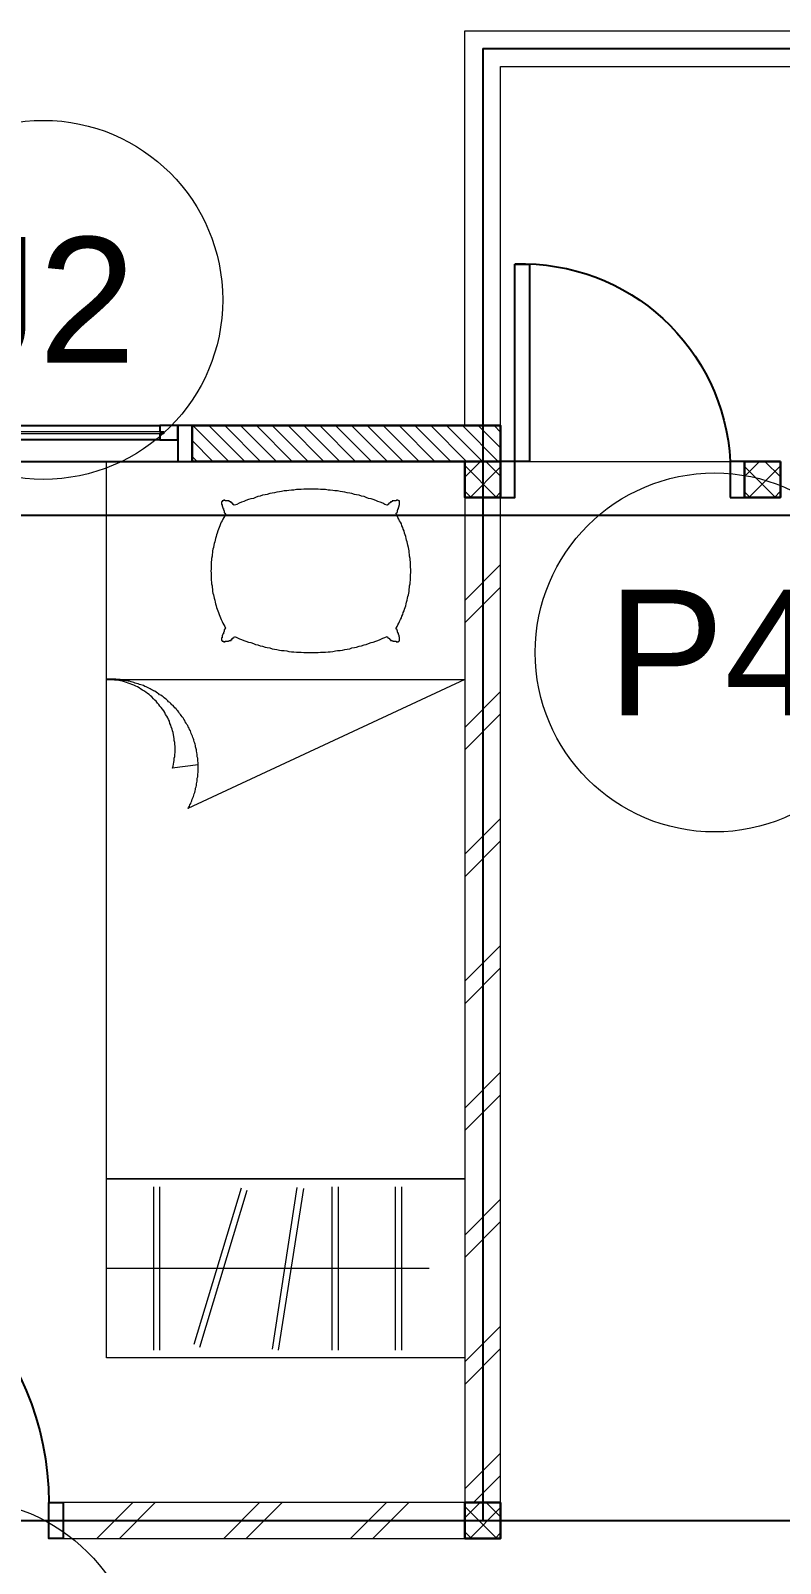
# Model space of a CAD drawing. Header units: millimetres. Extents: x -108 to 357, y -17 to 192.
# Drawn here: x 167.913 to 170.004, y 10.676 to 14.946 of the extents above; entities that cross this region are included whole.
import ezdxf
from ezdxf.enums import TextEntityAlignment as Align

# ---------------------------------------------------------------- set-up
doc = ezdxf.new("R2010")
doc.units = ezdxf.units.MM
for name, color, linetype, lineweight in [('ars', 11, 'Continuous', 0), ('KACA', 151, 'Continuous', 5), ('KOL', 1, 'Continuous', 30), ('KOLOM', 4, 'Continuous', 9), ('lan', 7, 'Continuous', 15), ('NOT', 7, 'Continuous', 20), ('tem', 5, 'Continuous', 20)]:
    doc.layers.add(name, color=color, linetype=linetype, lineweight=lineweight)
doc.layers.add('as', color=1, linetype='Continuous', plot=False)
doc.layers.add('Kusen', color=30, linetype='Continuous')
doc.styles.add('S', font='simplex', dxfattribs={"width": 0.75})
doc.styles.get("Standard").update_dxf_attribs({"font": 'arial.ttf'})

# ---------------------------------------------------------------- blocks, each defined once
blk = doc.blocks.new('T. J2')
at = {"layer": 'KACA', "color": 141}
blk.add_lwpolyline([(-0.3792, 0.0775), (0.2908, 0.0775), (0.2908, 0.0825), (-0.3792, 0.0825)], close=True, dxfattribs=at)
at = {"layer": 'Kusen'}
for p, q in [((-0.3692, 0.1), (0.2808, 0.1)), ((0.2808, 0.06), (-0.3692, 0.06)), ((-0.4192, 0), (0.3308, 0))]:
    blk.add_line(p, q, dxfattribs=at)
for points in [[(-0.4592, 0), (-0.4192, 0), (-0.4192, 0.1), (-0.4592, 0.1)], [(0.3308, 0), (0.3708, 0), (0.3708, 0.1), (0.3308, 0.1)]]:
    blk.add_lwpolyline(points, close=True, dxfattribs=at)
for points in [[(-0.3692, 0.0775), (-0.3692, 0.06), (-0.4192, 0.06), (-0.4192, 0.1), (-0.3692, 0.1), (-0.3692, 0.0825), (-0.3792, 0.0825), (-0.3792, 0.0775), (-0.3692, 0.0775)], [(0.2808, 0.0775), (0.2808, 0.06), (0.3308, 0.06), (0.3308, 0.1), (0.2808, 0.1), (0.2808, 0.0825), (0.2908, 0.0825), (0.2908, 0.0775), (0.2808, 0.0775)]]:
    blk.add_lwpolyline(points, dxfattribs=at)
blk = doc.blocks.new('K 10.10')
at = {"layer": 'ars'}
h = blk.add_hatch(dxfattribs=at)
h.set_pattern_fill('_USER', color=256, scale=0.05, angle=45, double=1, pattern_type=0)
h.set_pattern_definition([(45, (0, 0), (-0.035355339, 0.035355339), []), (135, (0, 0), (-0.035355339, -0.035355339), [])])
h.paths.add_polyline_path([(1560.5383, 1380.4069), (1560.6383, 1380.4069), (1560.6383, 1380.5069), (1560.5383, 1380.5069)])
at = {"layer": 'KOL'}
blk.add_lwpolyline([(1560.5383, 1380.4069), (1560.6383, 1380.4069), (1560.6383, 1380.5069), (1560.5383, 1380.5069)], close=True, dxfattribs=at)
blk = doc.blocks.new('P.60')
at = {"layer": 'Kusen'}
for points in [[(1472.8348, 997.5354), (1472.8748, 997.5354), (1472.8748, 997.4354), (1472.8348, 997.4354)], [(1473.4748, 997.5354), (1473.5148, 997.5354), (1473.5148, 997.4354), (1473.4748, 997.4354)], [(1472.8748, 996.8854), (1472.9148, 996.8854), (1472.9148, 997.4354), (1472.8748, 997.4354)]]:
    blk.add_lwpolyline(points, close=True, dxfattribs=at)
blk.add_arc((1472.8948, 997.4658), 0.5808, 268.0266, 356.9943, dxfattribs=at)
blk = doc.blocks.new('P.80')
at = {"layer": 'Kusen'}
for points in [[(-69.8094, -74.8368), (-69.7694, -74.8368), (-69.7694, -74.0368), (-69.8094, -74.0368)], [(-70.6094, -74.9368), (-70.5694, -74.9368), (-70.5694, -74.8368), (-70.6094, -74.8368)], [(-69.7694, -74.9368), (-69.7294, -74.9368), (-69.7294, -74.8368), (-69.7694, -74.8368)]]:
    blk.add_lwpolyline(points, close=True, dxfattribs=at)
blk.add_arc((-69.7694, -74.8368), 0.8, 90, 180, dxfattribs=at)
blk = doc.blocks.new('BED2')
blk.add_lwpolyline([(-0.4994, 1.9988), (0.4994, 1.9988), (0.4994, 0), (-0.4994, 0)], close=True)
for points in [[(0.4994, 1.9988), (0.4994, 0)], [(-0.1435, 1.8765), (-0.1435, 1.8765), (-0.1435, 1.8765), (-0.1447, 1.8765), (-0.1447, 1.8777), (-0.1447, 1.8789), (-0.1471, 1.8789), (-0.1471, 1.8814), (-0.1495, 1.8814), (-0.1495, 1.8826), (-0.1495, 1.8826), (-0.1495, 1.8838), (-0.1519, 1.8838), (-0.1519, 1.8862), (-0.1556, 1.8862), (-0.1556, 1.8874), (-0.158, 1.8874), (-0.158, 1.8886), (-0.1592, 1.8886), (-0.1592, 1.8886), (-0.1689, 1.8886), (-0.1689, 1.8898), (-0.1701, 1.8898), (-0.1701, 1.891), (-0.1737, 1.891), (-0.1737, 1.8898), (-0.1737, 1.8898), (-0.1737, 1.8886), (-0.1774, 1.8886), (-0.1774, 1.8886), (-0.1774, 1.8886), (-0.1774, 1.8862), (-0.1786, 1.8862), (-0.1786, 1.8789), (-0.1774, 1.8789), (-0.1774, 1.8765), (-0.1774, 1.8765), (-0.1774, 1.8729), (-0.1762, 1.8729), (-0.1762, 1.8705), (-0.1749, 1.8705), (-0.1749, 1.868), (-0.1737, 1.868), (-0.1737, 1.8668), (-0.1737, 1.8668), (-0.1737, 1.8632), (-0.1725, 1.8632), (-0.1725, 1.8608), (-0.1713, 1.8608), (-0.1713, 1.8571), (-0.1713, 1.8571), (-0.1713, 1.8559), (-0.1701, 1.8559), (-0.1701, 1.8547), (-0.1689, 1.8547), (-0.1689, 1.8523), (-0.1677, 1.8523)], [(0.2827, 1.8765), (0.2766, 1.8789), (0.2706, 1.8826), (0.2633, 1.885), (0.2573, 1.8874), (0.2512, 1.8898), (0.2439, 1.8923), (0.2379, 1.8947), (0.2306, 1.8959), (0.2246, 1.8983), (0.2185, 1.9007), (0.2113, 1.9019), (0.2052, 1.9044), (0.1979, 1.9056), (0.1919, 1.9068), (0.1846, 1.9092), (0.1786, 1.9104), (0.1713, 1.9116), (0.1653, 1.9128), (0.158, 1.914), (0.1519, 1.9153), (0.1447, 1.9165), (0.1374, 1.9165), (0.1314, 1.9177), (0.1241, 1.9189), (0.118, 1.9189), (0.1108, 1.9201), (0.1047, 1.9201), (0.0975, 1.9201), (0.0902, 1.9213), (0.0841, 1.9213), (0.0769, 1.9213), (0.0708, 1.9213), (0.0636, 1.9213), (0.0563, 1.9213), (0.0502, 1.9213), (0.043, 1.9201), (0.0369, 1.9201), (0.0297, 1.9201), (0.0224, 1.9189), (0.0163, 1.9189), (0.0091, 1.9177), (0.003, 1.9165), (-0.0042, 1.9165), (-0.0115, 1.9153), (-0.0176, 1.914), (-0.0248, 1.9128), (-0.0309, 1.9116), (-0.0381, 1.9104), (-0.0442, 1.9092), (-0.0515, 1.9068), (-0.0575, 1.9056), (-0.0648, 1.9044), (-0.0708, 1.9019), (-0.0781, 1.9007), (-0.0841, 1.8983), (-0.0902, 1.8959), (-0.0975, 1.8947), (-0.1035, 1.8923), (-0.1108, 1.8898), (-0.1168, 1.8874), (-0.1229, 1.885), (-0.1301, 1.8826), (-0.1362, 1.8789), (-0.1423, 1.8765)], [(0.3081, 1.8523), (0.3081, 1.8523), (0.3081, 1.8547), (0.3093, 1.8547), (0.3093, 1.8559), (0.3105, 1.8559), (0.3105, 1.8571), (0.3117, 1.8571), (0.3117, 1.8608), (0.3117, 1.8608), (0.3117, 1.8632), (0.313, 1.8632), (0.313, 1.8668), (0.3142, 1.8668), (0.3142, 1.868), (0.3142, 1.868), (0.3142, 1.8705), (0.3154, 1.8705), (0.3154, 1.8729), (0.3166, 1.8729), (0.3166, 1.8765), (0.3178, 1.8765), (0.3178, 1.8789), (0.3178, 1.8789), (0.3178, 1.8862), (0.3178, 1.8862), (0.3178, 1.8886), (0.3166, 1.8886), (0.3166, 1.8886), (0.3142, 1.8886), (0.3142, 1.8898), (0.313, 1.8898), (0.313, 1.891), (0.3093, 1.891), (0.3093, 1.8898), (0.3081, 1.8898), (0.3081, 1.8886), (0.2996, 1.8886), (0.2996, 1.8886), (0.2972, 1.8886), (0.2972, 1.8874), (0.296, 1.8874), (0.296, 1.8862), (0.2924, 1.8862), (0.2924, 1.8838), (0.29, 1.8838), (0.29, 1.8826), (0.2887, 1.8826), (0.2887, 1.8814), (0.2863, 1.8814), (0.2863, 1.8789), (0.2851, 1.8789), (0.2851, 1.8777), (0.2839, 1.8777), (0.2839, 1.8765), (0.2839, 1.8765), (0.2839, 1.8765), (0.2827, 1.8765)], [(-0.1677, 1.8523), (-0.1701, 1.8475), (-0.1725, 1.8426), (-0.1749, 1.8378), (-0.1774, 1.8329), (-0.1798, 1.8293), (-0.1822, 1.8245), (-0.1834, 1.8196), (-0.1858, 1.8148), (-0.187, 1.8099), (-0.1895, 1.8051), (-0.1907, 1.799), (-0.1931, 1.7942), (-0.1943, 1.7893), (-0.1955, 1.7845), (-0.1967, 1.7797), (-0.1979, 1.7748), (-0.1992, 1.77), (-0.2004, 1.7651), (-0.2016, 1.7591), (-0.2028, 1.7542), (-0.204, 1.7494), (-0.204, 1.7446), (-0.2052, 1.7397), (-0.2052, 1.7349), (-0.2064, 1.7288), (-0.2064, 1.724), (-0.2076, 1.7191), (-0.2076, 1.7143), (-0.2076, 1.7082), (-0.2076, 1.7034), (-0.2076, 1.6985), (-0.2088, 1.6937), (-0.2076, 1.6877), (-0.2076, 1.6828), (-0.2076, 1.678), (-0.2076, 1.6731), (-0.2076, 1.6683), (-0.2064, 1.6622), (-0.2064, 1.6574), (-0.2052, 1.6525), (-0.2052, 1.6477), (-0.204, 1.6429), (-0.204, 1.6368), (-0.2028, 1.632), (-0.2016, 1.6271), (-0.2004, 1.6223), (-0.1992, 1.6174), (-0.1979, 1.6126), (-0.1967, 1.6065), (-0.1955, 1.6017), (-0.1943, 1.5969), (-0.1931, 1.592), (-0.1907, 1.5872), (-0.1895, 1.5823), (-0.187, 1.5775), (-0.1858, 1.5726), (-0.1834, 1.5678), (-0.1822, 1.563), (-0.1798, 1.5581), (-0.1774, 1.5533), (-0.1749, 1.5484), (-0.1725, 1.5436), (-0.1701, 1.5387), (-0.1677, 1.5339)], [(0.3081, 1.5339), (0.3105, 1.5387), (0.313, 1.5436), (0.3154, 1.5484), (0.3178, 1.5533), (0.3202, 1.5581), (0.3226, 1.563), (0.3238, 1.5678), (0.3263, 1.5726), (0.3275, 1.5775), (0.3299, 1.5823), (0.3311, 1.5872), (0.3335, 1.592), (0.3347, 1.5969), (0.336, 1.6017), (0.3372, 1.6065), (0.3384, 1.6126), (0.3396, 1.6174), (0.3408, 1.6223), (0.342, 1.6271), (0.3432, 1.632), (0.3444, 1.6368), (0.3444, 1.6429), (0.3456, 1.6477), (0.3456, 1.6525), (0.3469, 1.6574), (0.3469, 1.6622), (0.3481, 1.6683), (0.3481, 1.6731), (0.3481, 1.678), (0.3481, 1.6828), (0.3493, 1.6889), (0.3493, 1.6937), (0.3493, 1.6985), (0.3481, 1.7034), (0.3481, 1.7082), (0.3481, 1.7143), (0.3481, 1.7191), (0.3469, 1.724), (0.3469, 1.7288), (0.3456, 1.7349), (0.3456, 1.7397), (0.3444, 1.7446), (0.3444, 1.7494), (0.3432, 1.7542), (0.342, 1.7591), (0.3408, 1.7651), (0.3396, 1.77), (0.3384, 1.7748), (0.3372, 1.7797), (0.336, 1.7845), (0.3347, 1.7893), (0.3335, 1.7942), (0.3311, 1.799), (0.3299, 1.8051), (0.3275, 1.8099), (0.3263, 1.8148), (0.3238, 1.8196), (0.3226, 1.8245), (0.3202, 1.8293), (0.3178, 1.8329), (0.3154, 1.8378), (0.313, 1.8426), (0.3105, 1.8475), (0.3081, 1.8523)], [(-0.1677, 1.5339), (-0.1689, 1.5339), (-0.1689, 1.5327), (-0.1701, 1.5327), (-0.1701, 1.5303), (-0.1713, 1.5303), (-0.1713, 1.5278), (-0.1713, 1.5278), (-0.1713, 1.5254), (-0.1725, 1.5254), (-0.1725, 1.523), (-0.1737, 1.523), (-0.1737, 1.5206), (-0.1737, 1.5206), (-0.1737, 1.5182), (-0.1749, 1.5182), (-0.1749, 1.5169), (-0.1762, 1.5169), (-0.1762, 1.5145), (-0.1774, 1.5145), (-0.1774, 1.5097), (-0.1774, 1.5097), (-0.1774, 1.5073), (-0.1786, 1.5073), (-0.1786, 1.5), (-0.1774, 1.5), (-0.1774, 1.4988), (-0.1774, 1.4988), (-0.1774, 1.4976), (-0.1737, 1.4976), (-0.1737, 1.4964), (-0.1737, 1.4964), (-0.1737, 1.4964), (-0.1701, 1.4964), (-0.1701, 1.4964), (-0.1689, 1.4964), (-0.1689, 1.4976), (-0.1592, 1.4976), (-0.1592, 1.4988), (-0.158, 1.4988), (-0.158, 1.5), (-0.1556, 1.5), (-0.1556, 1.5), (-0.1519, 1.5), (-0.1519, 1.5024), (-0.1495, 1.5024), (-0.1495, 1.5048), (-0.1495, 1.5048), (-0.1495, 1.5061), (-0.1471, 1.5061), (-0.1471, 1.5073), (-0.1447, 1.5073), (-0.1447, 1.5085), (-0.1447, 1.5085), (-0.1435, 1.5085), (-0.1435, 1.5097), (-0.1435, 1.5097)], [(-0.1423, 1.5109), (-0.1362, 1.5085), (-0.1289, 1.5048), (-0.1229, 1.5024), (-0.1168, 1.5), (-0.1108, 1.4976), (-0.1035, 1.4952), (-0.0975, 1.4939), (-0.0902, 1.4915), (-0.0841, 1.4891), (-0.0781, 1.4879), (-0.0708, 1.4855), (-0.0648, 1.4843), (-0.0575, 1.4818), (-0.0515, 1.4806), (-0.0442, 1.4794), (-0.0381, 1.477), (-0.0309, 1.4758), (-0.0248, 1.4746), (-0.0176, 1.4734), (-0.0115, 1.4722), (-0.0042, 1.4722), (0.003, 1.4709), (0.0091, 1.4697), (0.0163, 1.4685), (0.0224, 1.4685), (0.0297, 1.4673), (0.0369, 1.4673), (0.043, 1.4673), (0.0502, 1.4661), (0.0563, 1.4661), (0.0636, 1.4661), (0.0708, 1.4661), (0.0769, 1.4661), (0.0841, 1.4661), (0.0902, 1.4661), (0.0975, 1.4673), (0.1047, 1.4673), (0.1108, 1.4673), (0.118, 1.4685), (0.1241, 1.4685), (0.1314, 1.4697), (0.1386, 1.4709), (0.1447, 1.4722), (0.1519, 1.4722), (0.158, 1.4734), (0.1653, 1.4746), (0.1713, 1.4758), (0.1786, 1.477), (0.1846, 1.4794), (0.1919, 1.4806), (0.1979, 1.4818), (0.2052, 1.4843), (0.2113, 1.4855), (0.2185, 1.4879), (0.2246, 1.4891), (0.2306, 1.4915), (0.2379, 1.4939), (0.2439, 1.4952), (0.2512, 1.4976), (0.2573, 1.5), (0.2633, 1.5024), (0.2706, 1.5061), (0.2766, 1.5085), (0.2827, 1.5109)], [(0.2827, 1.5097), (0.2839, 1.5097)], [(0.2839, 1.5097), (0.2839, 1.5085), (0.2839, 1.5085), (0.2839, 1.5085), (0.2851, 1.5085), (0.2851, 1.5073), (0.2863, 1.5073), (0.2863, 1.5061), (0.2887, 1.5061), (0.2887, 1.5048), (0.29, 1.5048), (0.29, 1.5024), (0.2924, 1.5024), (0.2924, 1.5), (0.296, 1.5), (0.296, 1.5), (0.2972, 1.5), (0.2972, 1.4988), (0.2996, 1.4988), (0.2996, 1.4976), (0.3081, 1.4976), (0.3081, 1.4964), (0.3093, 1.4964), (0.3093, 1.4964), (0.313, 1.4964), (0.313, 1.4964), (0.3142, 1.4964), (0.3142, 1.4976), (0.3166, 1.4976), (0.3166, 1.4988), (0.3178, 1.4988), (0.3178, 1.5), (0.3178, 1.5), (0.3178, 1.5073), (0.3178, 1.5073), (0.3178, 1.5097), (0.3166, 1.5097), (0.3166, 1.5145), (0.3154, 1.5145), (0.3154, 1.5169), (0.3142, 1.5169), (0.3142, 1.5182), (0.3142, 1.5182), (0.3142, 1.5206), (0.313, 1.5206), (0.313, 1.523), (0.3117, 1.523), (0.3117, 1.5254), (0.3117, 1.5254), (0.3117, 1.5278), (0.3105, 1.5278), (0.3105, 1.5303), (0.3093, 1.5303), (0.3093, 1.5327), (0.3081, 1.5327), (0.3081, 1.5339), (0.3081, 1.5339)], [(-0.3154, 1.1441), (-0.3142, 1.1501), (-0.313, 1.155), (-0.3117, 1.161), (-0.3105, 1.1659), (-0.3105, 1.1719), (-0.3093, 1.1768), (-0.3093, 1.1828), (-0.3081, 1.1877), (-0.3081, 1.1937), (-0.3081, 1.1998), (-0.3081, 1.2046), (-0.3093, 1.2107), (-0.3093, 1.2155), (-0.3105, 1.2215), (-0.3105, 1.2264), (-0.3117, 1.2324), (-0.313, 1.2373), (-0.3142, 1.2433), (-0.3154, 1.2482), (-0.3166, 1.253), (-0.319, 1.2591), (-0.3202, 1.2639), (-0.3226, 1.2688), (-0.3238, 1.2748), (-0.3263, 1.2797), (-0.3287, 1.2845), (-0.3311, 1.2893), (-0.3347, 1.2942), (-0.3372, 1.299), (-0.3396, 1.3039), (-0.3432, 1.3087), (-0.3469, 1.3136), (-0.3505, 1.3172), (-0.3541, 1.322), (-0.3577, 1.3257), (-0.3614, 1.3305), (-0.365, 1.3341), (-0.3686, 1.3378), (-0.3735, 1.3426), (-0.3771, 1.3462), (-0.3808, 1.3499), (-0.3856, 1.3523), (-0.3904, 1.3559), (-0.3953, 1.3596), (-0.3989, 1.362), (-0.4038, 1.3644), (-0.4086, 1.368), (-0.4134, 1.3705), (-0.4183, 1.3729), (-0.4231, 1.3753), (-0.4292, 1.3777), (-0.434, 1.3789), (-0.4389, 1.3814), (-0.4437, 1.3826), (-0.4498, 1.385), (-0.4546, 1.3862), (-0.4607, 1.3874), (-0.4655, 1.3886), (-0.4715, 1.3898), (-0.4764, 1.3898), (-0.4824, 1.391), (-0.4873, 1.391), (-0.4933, 1.3923), (-0.4994, 1.3923)], [(-0.2718, 1.0315), (-0.2706, 1.0351), (-0.2682, 1.0387), (-0.2669, 1.0424), (-0.2645, 1.046), (-0.2633, 1.0496), (-0.2621, 1.0533), (-0.2609, 1.0581), (-0.2585, 1.0617), (-0.2573, 1.0654), (-0.2561, 1.069), (-0.2548, 1.0726), (-0.2536, 1.0763), (-0.2524, 1.0811), (-0.2512, 1.0847), (-0.2512, 1.0884), (-0.25, 1.092), (-0.2488, 1.0956), (-0.2488, 1.1005), (-0.2476, 1.1041), (-0.2464, 1.1077), (-0.2464, 1.1114), (-0.2464, 1.1162), (-0.2452, 1.1199), (-0.2452, 1.1235), (-0.2452, 1.1283), (-0.2439, 1.132), (-0.2439, 1.1356), (-0.2439, 1.1392), (-0.2439, 1.1441), (-0.2439, 1.1477), (-0.2439, 1.1513), (-0.2439, 1.1562), (-0.2439, 1.1598), (-0.2452, 1.1634), (-0.2452, 1.1671), (-0.2452, 1.1719), (-0.2464, 1.1755), (-0.2464, 1.1792), (-0.2464, 1.1828), (-0.2476, 1.1877), (-0.2488, 1.1913), (-0.2488, 1.1949), (-0.25, 1.1985), (-0.2512, 1.2034), (-0.2512, 1.207), (-0.2524, 1.2107), (-0.2536, 1.2143), (-0.2548, 1.2179), (-0.2561, 1.2228), (-0.2573, 1.2264), (-0.2585, 1.23), (-0.2597, 1.2337), (-0.2621, 1.2373), (-0.2633, 1.2409), (-0.2645, 1.2446), (-0.2657, 1.2482), (-0.2682, 1.2518), (-0.2694, 1.2554), (-0.2718, 1.2591), (-0.273, 1.2627), (-0.2754, 1.2663), (-0.2778, 1.27), (-0.2803, 1.2736), (-0.2815, 1.2772), (-0.2839, 1.2809), (-0.2863, 1.2845), (-0.2887, 1.2869), (-0.2912, 1.2906), (-0.2936, 1.2942), (-0.296, 1.2966), (-0.2984, 1.3002), (-0.3008, 1.3039), (-0.3033, 1.3063), (-0.3057, 1.3099), (-0.3093, 1.3123), (-0.3117, 1.316), (-0.3142, 1.3184), (-0.3178, 1.3208), (-0.3202, 1.3245), (-0.3226, 1.3269), (-0.3263, 1.3293), (-0.3287, 1.3317), (-0.3323, 1.3354), (-0.3347, 1.3378), (-0.3384, 1.3402), (-0.342, 1.3426), (-0.3444, 1.345), (-0.3481, 1.3475), (-0.3517, 1.3487), (-0.3541, 1.3511), (-0.3577, 1.3535), (-0.3614, 1.3559), (-0.365, 1.3584), (-0.3686, 1.3596), (-0.3711, 1.362), (-0.3747, 1.3632), (-0.3783, 1.3656), (-0.382, 1.3668), (-0.3856, 1.3692), (-0.3892, 1.3705), (-0.3929, 1.3717), (-0.3965, 1.3741), (-0.4001, 1.3753), (-0.4038, 1.3765), (-0.4074, 1.3777), (-0.411, 1.3789), (-0.4159, 1.3801), (-0.4195, 1.3814), (-0.4231, 1.3826), (-0.4268, 1.3838), (-0.4304, 1.385), (-0.4352, 1.3862), (-0.4389, 1.3862), (-0.4425, 1.3874), (-0.4461, 1.3886), (-0.451, 1.3886), (-0.4546, 1.3898), (-0.4582, 1.3898), (-0.4619, 1.391), (-0.4667, 1.391), (-0.4703, 1.391), (-0.474, 1.3923), (-0.4788, 1.3923), (-0.4824, 1.3923), (-0.4873, 1.3923), (-0.4909, 1.3923), (-0.4946, 1.3923), (-0.4994, 1.3923)], [(-0.4994, 1.391), (0.4994, 1.391)], [(0.4994, 1.391), (-0.273, 1.0315)], [(-0.2439, 1.1538), (-0.3166, 1.1441)], [(-0.4994, 0), (0.4994, 0)], [(0.4994, -0.4988), (-0.4994, -0.4988), (-0.4994, 0), (0.4994, 0), (0.4994, -0.4988)], [(-0.3686, -0.0218), (-0.3686, -0.477)], [(-0.3505, -0.477), (-0.3505, -0.0218)], [(-0.1241, -0.0254), (-0.2561, -0.4613)], [(-0.2391, -0.4685), (-0.1071, -0.0315)], [(0.0309, -0.0242), (-0.0381, -0.4746)], [(-0.02, -0.477), (0.0502, -0.0266)], [(0.1289, -0.0218), (0.1289, -0.477)], [(0.1471, -0.477), (0.1471, -0.0218)], [(0.3057, -0.0218), (0.3057, -0.477)], [(0.3238, -0.477), (0.3238, -0.0218)], [(0.4001, -0.2494), (-0.4994, -0.2494)]]:
    blk.add_lwpolyline(points)
blk = doc.blocks.new('A-2')
at = {"layer": 'ars'}
h = blk.add_hatch(dxfattribs=at)
h.set_pattern_fill('ANSI31', color=256, scale=0.25, angle=180, style=0)
h.set_pattern_definition([(135, (-478.95658, -325.731844), (0.0220970869, 0.0220970869), [])])
h.paths.add_polyline_path([(10.3572, 14.3677), (11.2172, 14.3677), (11.2172, 14.4677), (10.3572, 14.4677)])
h = blk.add_hatch(dxfattribs=at)
h.set_pattern_fill('TEMBOK', color=256, scale=0.25)
h.set_pattern_definition([(45, (45.59994, 0.1431), (-0.1767767, 0.1767767), []), (45, (45.66244, 0.1431), (-0.1767767, 0.1767767), [])])
h.paths.add_polyline_path([(11.2172, 11.4677), (11.1172, 11.4677), (11.1172, 14.2677), (11.2172, 14.2677)])
h = blk.add_hatch(dxfattribs=at)
h.set_pattern_fill('TEMBOK', color=256, scale=0.25)
h.set_pattern_definition([(45, (46.47994, 0.1431), (-0.1767767, 0.1767767), []), (45, (46.54244, 0.1431), (-0.1767767, 0.1767767), [])])
h.paths.add_polyline_path([(9.9972, 11.3677), (11.1172, 11.3677), (11.1172, 11.4677), (9.9972, 11.4677)])
at = {"layer": 'as'}
for p, q in [((11.1672, 15.5177), (11.1672, 11.4177)), ((11.1672, 15.5177), (12.7672, 15.5177)), ((-36.8328, 14.2177), (37.5672, 14.2177)), ((6.5672, 11.4177), (12.7672, 11.4177))]:
    blk.add_line(p, q, dxfattribs=at)
at = {"layer": 'KOL'}
blk.add_lwpolyline([(10.3572, 14.3677), (11.2172, 14.3677), (11.2172, 14.4677), (10.3572, 14.4677)], close=True, dxfattribs=at)
at = {"layer": 'lan'}
for p, q in [((11.1172, 14.4677), (11.1172, 15.5677)), ((11.1172, 15.5677), (12.8172, 15.5677)), ((11.2172, 14.4677), (11.2172, 15.4677)), ((11.2172, 15.4677), (12.7172, 15.4677)), ((11.2972, 14.3677), (11.8572, 14.3677))]:
    blk.add_line(p, q, dxfattribs=at)
at = {"layer": 'tem'}
for points in [[(11.1172, 11.4677), (11.2172, 11.4677), (11.2172, 14.2677), (11.1172, 14.2677)], [(11.1172, 11.4677), (9.9972, 11.4677), (9.9972, 11.3677), (11.1172, 11.3677)]]:
    blk.add_lwpolyline(points, close=True, dxfattribs=at)
at = {"layer": 'ars'}
blk.add_blockref('BED2', (10.6178, 12.369), dxfattribs=at)
at = {"layer": 'KOLOM', "extrusion": (0, 0, -1), "xscale": -1, "zscale": -1, "rotation": 180}
for p in [(-1571.7555, 1394.7746), (-1572.5355, 1394.7746), (-1571.7555, 1391.8746)]:
    blk.add_blockref('K 10.10', p, dxfattribs=at)
at = {"layer": 'Kusen', "xscale": -1, "rotation": 180}
blk.add_blockref('P.60', (-1461.6176, 1011.8031), dxfattribs=at)
at = {"layer": 'Kusen'}
blk.add_blockref('T. J2', (9.9864, 14.3677), dxfattribs=at)
at = {"layer": 'Kusen', "xscale": -1}
blk.add_blockref('P.80', (-60.6122, 86.3046), dxfattribs=at)
blk = doc.blocks.new('NAV')
blk.add_circle((0, -0.4), 0.4)
at = {"style": 'S', "width": 0.75, "flags": 4}
blk.add_attdef('AV', text='', height=0.3, dxfattribs=at).set_placement((0, -0.4), align=Align.MIDDLE)

msp = doc.modelspace()

# ---------------------------------------------------------------- block references
msp.add_blockref('A-2', (158.00671, -0.62199))
at = {"layer": 'NOT'}
ref = msp.add_blockref('NAV', (167.94886, 13.69575), dxfattribs=dict(at, xscale=1.25, yscale=1.25, zscale=1.25, rotation=180))
ref.add_attrib('AV', 'J2', dxfattribs={"layer": '0', "height": 0.35, "flags": 4}).set_placement((167.94886, 14.19575), align=Align.MIDDLE)
ref = msp.add_blockref('NAV', (169.8204, 12.71353), dxfattribs=dict(at, xscale=1.25, yscale=1.25, zscale=1.25, rotation=180))
ref.add_attrib('AV', 'P4', dxfattribs={"layer": '0', "height": 0.35, "flags": 4}).set_placement((169.8204, 13.21353), align=Align.MIDDLE)
ref = msp.add_blockref('NAV', (167.71825, 9.85402), dxfattribs=dict(at, xscale=1.25, yscale=1.25, zscale=1.25, rotation=180))
ref.add_attrib('AV', 'P2', dxfattribs={"layer": '0', "height": 0.35, "flags": 4}).set_placement((167.71825, 10.35402), align=Align.MIDDLE)

doc.saveas('drawing.dxf')
